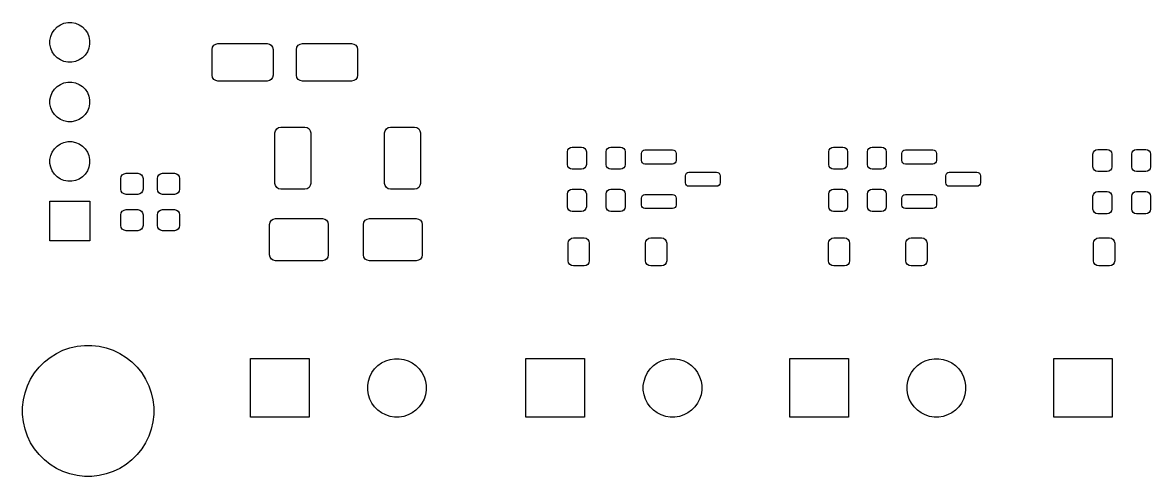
# Model space of a CAD drawing. Extents: x 110.5 to 208.1, y -115.3 to -60.
# Drawn here: x 110.54 to 158.62, y -115.28 to -95.91 of the extents above; entities that cross this region are included whole.
import ezdxf

# ---------------------------------------------------------------- set-up
doc = ezdxf.new("R2010")
doc.units = 0
doc.layers.add('BLACK', color=7, linetype='CONTINUOUS')

msp = doc.modelspace()

# ---------------------------------------------------------------- linework, layer by layer
at = {"layer": 'BLACK', "linetype": 'CONTINUOUS'}
for p, q in [((111.892941, -96.220766), (112.010766, -96.102941)), ((112.010766, -96.102941), (112.149313, -96.010367)), ((112.149313, -96.010367), (112.303258, -95.946601)), ((112.303258, -95.946601), (112.466685, -95.914093)), ((112.466685, -95.914093), (112.633315, -95.914093)), ((112.633315, -95.914093), (112.796742, -95.946601)), ((112.796742, -95.946601), (112.950687, -96.010367)), ((112.950687, -96.010367), (113.089234, -96.102941)), ((113.089234, -96.102941), (113.207059, -96.220766)), ((111.704093, -96.676685), (111.736601, -96.513258)), ((111.736601, -96.513258), (111.800367, -96.359313)), ((111.800367, -96.359313), (111.892941, -96.220766)), ((113.207059, -96.220766), (113.299633, -96.359313)), ((113.299633, -96.359313), (113.363399, -96.513258)), ((113.363399, -96.513258), (113.395907, -96.676685)), ((111.704093, -96.843315), (111.704093, -96.676685)), ((111.736601, -97.006742), (111.704093, -96.843315)), ((111.800367, -97.160687), (111.736601, -97.006742)), ((113.363399, -97.006742), (113.299633, -97.160687)), ((113.395907, -96.843315), (113.363399, -97.006742)), ((113.395907, -96.676685), (113.395907, -96.843315)), ((118.6168, -97.0622), (118.63583, -96.966529)), ((118.6168, -98.1622), (118.6168, -97.0622)), ((118.63583, -96.966529), (118.690023, -96.885423)), ((118.690023, -96.885423), (118.771129, -96.83123)), ((118.771129, -96.83123), (118.8668, -96.8122)), ((118.8668, -96.8122), (120.9668, -96.8122)), ((120.9668, -96.8122), (121.062471, -96.83123)), ((121.062471, -96.83123), (121.143577, -96.885423)), ((121.143577, -96.885423), (121.19777, -96.966529)), ((121.19777, -96.966529), (121.2168, -97.0622)), ((121.2168, -97.0622), (121.2168, -98.1622)), ((122.2168, -97.0622), (122.23583, -96.966529)), ((122.2168, -98.1622), (122.2168, -97.0622)), ((122.23583, -96.966529), (122.290023, -96.885423)), ((122.290023, -96.885423), (122.371129, -96.83123)), ((122.371129, -96.83123), (122.4668, -96.8122)), ((122.4668, -96.8122), (124.5668, -96.8122)), ((124.5668, -96.8122), (124.662471, -96.83123)), ((124.662471, -96.83123), (124.743577, -96.885423)), ((124.743577, -96.885423), (124.79777, -96.966529)), ((124.79777, -96.966529), (124.8168, -97.0622)), ((124.8168, -97.0622), (124.8168, -98.1622)), ((111.892941, -97.299234), (111.800367, -97.160687)), ((112.010766, -97.417059), (111.892941, -97.299234)), ((112.149313, -97.509633), (112.010766, -97.417059)), ((112.303258, -97.573399), (112.149313, -97.509633)), ((112.466685, -97.605907), (112.303258, -97.573399)), ((112.633315, -97.605907), (112.466685, -97.605907)), ((112.796742, -97.573399), (112.633315, -97.605907)), ((112.950687, -97.509633), (112.796742, -97.573399)), ((113.089234, -97.417059), (112.950687, -97.509633)), ((113.207059, -97.299234), (113.089234, -97.417059)), ((113.299633, -97.160687), (113.207059, -97.299234)), ((112.010766, -98.642941), (112.149313, -98.550367)), ((112.149313, -98.550367), (112.303258, -98.486601)), ((112.303258, -98.486601), (112.466685, -98.454093)), ((112.466685, -98.454093), (112.633315, -98.454093)), ((112.633315, -98.454093), (112.796742, -98.486601)), ((112.796742, -98.486601), (112.950687, -98.550367)), ((112.950687, -98.550367), (113.089234, -98.642941)), ((118.63583, -98.257871), (118.6168, -98.1622)), ((118.690023, -98.338977), (118.63583, -98.257871)), ((118.771129, -98.39317), (118.690023, -98.338977)), ((118.8668, -98.4122), (118.771129, -98.39317)), ((120.9668, -98.4122), (118.8668, -98.4122)), ((121.062471, -98.39317), (120.9668, -98.4122)), ((121.143577, -98.338977), (121.062471, -98.39317)), ((121.19777, -98.257871), (121.143577, -98.338977)), ((121.2168, -98.1622), (121.19777, -98.257871)), ((122.23583, -98.257871), (122.2168, -98.1622)), ((122.290023, -98.338977), (122.23583, -98.257871)), ((122.371129, -98.39317), (122.290023, -98.338977)), ((122.4668, -98.4122), (122.371129, -98.39317)), ((124.5668, -98.4122), (122.4668, -98.4122)), ((124.662471, -98.39317), (124.5668, -98.4122)), ((124.743577, -98.338977), (124.662471, -98.39317)), ((124.79777, -98.257871), (124.743577, -98.338977)), ((124.8168, -98.1622), (124.79777, -98.257871)), ((111.704093, -99.216685), (111.736601, -99.053258)), ((111.736601, -99.053258), (111.800367, -98.899313)), ((111.800367, -98.899313), (111.892941, -98.760766)), ((111.892941, -98.760766), (112.010766, -98.642941)), ((113.089234, -98.642941), (113.207059, -98.760766)), ((113.207059, -98.760766), (113.299633, -98.899313)), ((113.299633, -98.899313), (113.363399, -99.053258)), ((113.363399, -99.053258), (113.395907, -99.216685)), ((111.704093, -99.383315), (111.704093, -99.216685)), ((111.736601, -99.546742), (111.704093, -99.383315)), ((113.395907, -99.383315), (113.363399, -99.546742)), ((113.395907, -99.216685), (113.395907, -99.383315)), ((111.800367, -99.700687), (111.736601, -99.546742)), ((111.892941, -99.839234), (111.800367, -99.700687)), ((112.010766, -99.957059), (111.892941, -99.839234)), ((112.149313, -100.049633), (112.010766, -99.957059)), ((113.089234, -99.957059), (112.950687, -100.049633)), ((113.207059, -99.839234), (113.089234, -99.957059)), ((113.299633, -99.700687), (113.207059, -99.839234)), ((113.363399, -99.546742), (113.299633, -99.700687)), ((112.303258, -100.113399), (112.149313, -100.049633)), ((112.466685, -100.145907), (112.303258, -100.113399)), ((112.633315, -100.145907), (112.466685, -100.145907)), ((112.796742, -100.113399), (112.633315, -100.145907)), ((112.950687, -100.049633), (112.796742, -100.113399)), ((121.31903, -100.529329), (121.373223, -100.448223)), ((121.373223, -100.448223), (121.454329, -100.39403)), ((121.454329, -100.39403), (121.55, -100.375001)), ((121.55, -100.375001), (122.575001, -100.375)), ((122.575001, -100.375), (122.670671, -100.39403)), ((122.670671, -100.39403), (122.751777, -100.448223)), ((122.751777, -100.448223), (122.80597, -100.529329)), ((125.99403, -100.529329), (126.048223, -100.448223)), ((126.048223, -100.448223), (126.129329, -100.39403)), ((126.129329, -100.39403), (126.225, -100.375001)), ((126.225, -100.375001), (127.250001, -100.375)), ((127.250001, -100.375), (127.345671, -100.39403)), ((127.345671, -100.39403), (127.426777, -100.448223)), ((127.426777, -100.448223), (127.48097, -100.529329)), ((121.3, -100.624999), (121.31903, -100.529329)), ((121.300001, -102.775), (121.3, -100.624999)), ((122.80597, -100.529329), (122.824999, -100.625)), ((122.824999, -100.625), (122.825, -102.775001)), ((125.975, -100.624999), (125.99403, -100.529329)), ((125.975001, -102.775), (125.975, -100.624999)), ((127.48097, -100.529329), (127.499999, -100.625)), ((127.499999, -100.625), (127.5, -102.775001)), ((111.736601, -101.593258), (111.800367, -101.439313)), ((111.800367, -101.439313), (111.892941, -101.300766)), ((111.892941, -101.300766), (112.010766, -101.182941)), ((112.010766, -101.182941), (112.149313, -101.090367)), ((112.149313, -101.090367), (112.303258, -101.026601)), ((112.303258, -101.026601), (112.466685, -100.994093)), ((112.466685, -100.994093), (112.633315, -100.994093)), ((112.633315, -100.994093), (112.796742, -101.026601)), ((112.796742, -101.026601), (112.950687, -101.090367)), ((112.950687, -101.090367), (113.089234, -101.182941)), ((113.089234, -101.182941), (113.207059, -101.300766)), ((113.207059, -101.300766), (113.299633, -101.439313)), ((113.299633, -101.439313), (113.363399, -101.593258)), ((133.775, -101.425), (133.790224, -101.348463)), ((133.775, -101.975), (133.775, -101.425)), ((133.790224, -101.348463), (133.833579, -101.283579)), ((133.833579, -101.283579), (133.898463, -101.240224)), ((133.898463, -101.240224), (133.975, -101.225)), ((133.975, -101.225), (134.375, -101.225)), ((134.375, -101.225), (134.451537, -101.240224)), ((134.451537, -101.240224), (134.516421, -101.283579)), ((134.516421, -101.283579), (134.559776, -101.348463)), ((134.559776, -101.348463), (134.575, -101.425)), ((134.575, -101.425), (134.575, -101.975)), ((135.425, -101.425), (135.440224, -101.348463)), ((135.425, -101.975), (135.425, -101.425)), ((135.440224, -101.348463), (135.483579, -101.283579)), ((135.483579, -101.283579), (135.548463, -101.240224)), ((135.548463, -101.240224), (135.625, -101.225)), ((135.625, -101.225), (136.025, -101.225)), ((136.025, -101.225), (136.101537, -101.240224)), ((136.101537, -101.240224), (136.166421, -101.283579)), ((136.166421, -101.283579), (136.209776, -101.348463)), ((136.209776, -101.348463), (136.225, -101.425)), ((136.225, -101.425), (136.225, -101.975)), ((136.925, -101.5), (136.936418, -101.442597)), ((136.936418, -101.442597), (136.968934, -101.393934)), ((136.968934, -101.393934), (137.017597, -101.361418)), ((137.017597, -101.361418), (137.075, -101.35)), ((137.075, -101.35), (138.25, -101.35)), ((138.25, -101.35), (138.307403, -101.361418)), ((138.307403, -101.361418), (138.356066, -101.393934)), ((138.356066, -101.393934), (138.388582, -101.442597)), ((138.388582, -101.442597), (138.4, -101.5)), ((144.9125, -101.425), (144.927724, -101.348463)), ((144.9125, -101.975), (144.9125, -101.425)), ((144.927724, -101.348463), (144.971079, -101.283579)), ((144.971079, -101.283579), (145.035963, -101.240224)), ((145.035963, -101.240224), (145.1125, -101.225)), ((145.1125, -101.225), (145.5125, -101.225)), ((145.5125, -101.225), (145.589037, -101.240224)), ((145.589037, -101.240224), (145.653921, -101.283579)), ((145.653921, -101.283579), (145.697276, -101.348463)), ((145.697276, -101.348463), (145.7125, -101.425)), ((145.7125, -101.425), (145.7125, -101.975)), ((146.5625, -101.425), (146.577724, -101.348463)), ((146.5625, -101.975), (146.5625, -101.425)), ((146.577724, -101.348463), (146.621079, -101.283579)), ((146.621079, -101.283579), (146.685963, -101.240224)), ((146.685963, -101.240224), (146.7625, -101.225)), ((146.7625, -101.225), (147.1625, -101.225)), ((147.1625, -101.225), (147.239037, -101.240224)), ((147.239037, -101.240224), (147.303921, -101.283579)), ((147.303921, -101.283579), (147.347276, -101.348463)), ((147.347276, -101.348463), (147.3625, -101.425)), ((147.3625, -101.425), (147.3625, -101.975)), ((148.025, -101.5), (148.036418, -101.442597)), ((148.036418, -101.442597), (148.068934, -101.393934)), ((148.068934, -101.393934), (148.117597, -101.361418)), ((148.117597, -101.361418), (148.175, -101.35)), ((148.175, -101.35), (149.35, -101.35)), ((149.35, -101.35), (149.407403, -101.361418)), ((149.407403, -101.361418), (149.456066, -101.393934)), ((149.456066, -101.393934), (149.488582, -101.442597)), ((149.488582, -101.442597), (149.5, -101.5)), ((156.175, -101.525), (156.190224, -101.448463)), ((156.190224, -101.448463), (156.233579, -101.383579)), ((156.233579, -101.383579), (156.298463, -101.340224)), ((156.298463, -101.340224), (156.375, -101.325)), ((156.375, -101.325), (156.775, -101.325)), ((156.775, -101.325), (156.851537, -101.340224)), ((156.851537, -101.340224), (156.916421, -101.383579)), ((156.916421, -101.383579), (156.959776, -101.448463)), ((156.959776, -101.448463), (156.975, -101.525)), ((157.825, -101.525), (157.840224, -101.448463)), ((157.840224, -101.448463), (157.883579, -101.383579)), ((157.883579, -101.383579), (157.948463, -101.340224)), ((157.948463, -101.340224), (158.025, -101.325)), ((158.025, -101.325), (158.425, -101.325)), ((158.425, -101.325), (158.501537, -101.340224)), ((158.501537, -101.340224), (158.566421, -101.383579)), ((158.566421, -101.383579), (158.609776, -101.448463)), ((158.609776, -101.448463), (158.625, -101.525)), ((111.704093, -101.756685), (111.736601, -101.593258)), ((111.704093, -101.923315), (111.704093, -101.756685)), ((111.736601, -102.086742), (111.704093, -101.923315)), ((113.363399, -101.593258), (113.395907, -101.756685)), ((113.395907, -101.923315), (113.363399, -102.086742)), ((113.395907, -101.756685), (113.395907, -101.923315)), ((136.925, -101.8), (136.925, -101.5)), ((136.936418, -101.857403), (136.925, -101.8)), ((136.968934, -101.906066), (136.936418, -101.857403)), ((137.017597, -101.938582), (136.968934, -101.906066)), ((137.075, -101.95), (137.017597, -101.938582)), ((138.307403, -101.938582), (138.25, -101.95)), ((138.356066, -101.906066), (138.307403, -101.938582)), ((138.388582, -101.857403), (138.356066, -101.906066)), ((138.4, -101.8), (138.388582, -101.857403)), ((138.4, -101.5), (138.4, -101.8)), ((148.025, -101.8), (148.025, -101.5)), ((148.036418, -101.857403), (148.025, -101.8)), ((148.068934, -101.906066), (148.036418, -101.857403)), ((148.117597, -101.938582), (148.068934, -101.906066)), ((148.175, -101.95), (148.117597, -101.938582)), ((149.407403, -101.938582), (149.35, -101.95)), ((149.456066, -101.906066), (149.407403, -101.938582)), ((149.488582, -101.857403), (149.456066, -101.906066)), ((149.5, -101.8), (149.488582, -101.857403)), ((149.5, -101.5), (149.5, -101.8)), ((156.175, -102.075), (156.175, -101.525)), ((156.975, -101.525), (156.975, -102.075)), ((157.825, -102.075), (157.825, -101.525)), ((158.625, -101.525), (158.625, -102.075)), ((111.800367, -102.240687), (111.736601, -102.086742)), ((111.892941, -102.379234), (111.800367, -102.240687)), ((112.010766, -102.497059), (111.892941, -102.379234)), ((113.207059, -102.379234), (113.089234, -102.497059)), ((113.299633, -102.240687), (113.207059, -102.379234)), ((113.363399, -102.086742), (113.299633, -102.240687)), ((114.742127, -102.483896), (114.790901, -102.410901)), ((114.790901, -102.410901), (114.863896, -102.362127)), ((114.863896, -102.362127), (114.95, -102.345)), ((114.95, -102.345), (115.45, -102.345)), ((115.45, -102.345), (115.536104, -102.362127)), ((115.536104, -102.362127), (115.609099, -102.410901)), ((115.609099, -102.410901), (115.657873, -102.483896)), ((116.302127, -102.483896), (116.350901, -102.410901)), ((116.350901, -102.410901), (116.423896, -102.362127)), ((116.423896, -102.362127), (116.51, -102.345)), ((116.51, -102.345), (117.01, -102.345)), ((117.01, -102.345), (117.096104, -102.362127)), ((117.096104, -102.362127), (117.169099, -102.410901)), ((117.169099, -102.410901), (117.217873, -102.483896)), ((133.790224, -102.051537), (133.775, -101.975)), ((133.833579, -102.116421), (133.790224, -102.051537)), ((133.898463, -102.159776), (133.833579, -102.116421)), ((133.975, -102.175), (133.898463, -102.159776)), ((134.375, -102.175), (133.975, -102.175)), ((134.451537, -102.159776), (134.375, -102.175)), ((134.516421, -102.116421), (134.451537, -102.159776)), ((134.559776, -102.051537), (134.516421, -102.116421)), ((134.575, -101.975), (134.559776, -102.051537)), ((135.440224, -102.051537), (135.425, -101.975)), ((135.483579, -102.116421), (135.440224, -102.051537)), ((135.548463, -102.159776), (135.483579, -102.116421)), ((135.625, -102.175), (135.548463, -102.159776)), ((136.025, -102.175), (135.625, -102.175)), ((136.101537, -102.159776), (136.025, -102.175)), ((136.166421, -102.116421), (136.101537, -102.159776)), ((136.209776, -102.051537), (136.166421, -102.116421)), ((136.225, -101.975), (136.209776, -102.051537)), ((138.25, -101.95), (137.075, -101.95)), ((138.8, -102.45), (138.811418, -102.392597)), ((138.811418, -102.392597), (138.843934, -102.343934)), ((138.843934, -102.343934), (138.892597, -102.311418)), ((138.892597, -102.311418), (138.95, -102.3)), ((138.95, -102.3), (140.125, -102.3)), ((140.125, -102.3), (140.182403, -102.311418)), ((140.182403, -102.311418), (140.231066, -102.343934)), ((140.231066, -102.343934), (140.263582, -102.392597)), ((140.263582, -102.392597), (140.275, -102.45)), ((144.927724, -102.051537), (144.9125, -101.975)), ((144.971079, -102.116421), (144.927724, -102.051537)), ((145.035963, -102.159776), (144.971079, -102.116421)), ((145.1125, -102.175), (145.035963, -102.159776)), ((145.5125, -102.175), (145.1125, -102.175)), ((145.589037, -102.159776), (145.5125, -102.175)), ((145.653921, -102.116421), (145.589037, -102.159776)), ((145.697276, -102.051537), (145.653921, -102.116421)), ((145.7125, -101.975), (145.697276, -102.051537)), ((146.577724, -102.051537), (146.5625, -101.975)), ((146.621079, -102.116421), (146.577724, -102.051537)), ((146.685963, -102.159776), (146.621079, -102.116421)), ((146.7625, -102.175), (146.685963, -102.159776)), ((147.1625, -102.175), (146.7625, -102.175)), ((147.239037, -102.159776), (147.1625, -102.175)), ((147.303921, -102.116421), (147.239037, -102.159776)), ((147.347276, -102.051537), (147.303921, -102.116421)), ((147.3625, -101.975), (147.347276, -102.051537)), ((149.35, -101.95), (148.175, -101.95)), ((149.9, -102.45), (149.911418, -102.392597)), ((149.911418, -102.392597), (149.943934, -102.343934)), ((149.943934, -102.343934), (149.992597, -102.311418)), ((149.992597, -102.311418), (150.05, -102.3)), ((150.05, -102.3), (151.225, -102.3)), ((151.225, -102.3), (151.282403, -102.311418)), ((151.282403, -102.311418), (151.331066, -102.343934)), ((151.331066, -102.343934), (151.363582, -102.392597)), ((151.363582, -102.392597), (151.375, -102.45)), ((156.190224, -102.151537), (156.175, -102.075)), ((156.233579, -102.216421), (156.190224, -102.151537)), ((156.298463, -102.259776), (156.233579, -102.216421)), ((156.375, -102.275), (156.298463, -102.259776)), ((156.775, -102.275), (156.375, -102.275)), ((156.851537, -102.259776), (156.775, -102.275)), ((156.916421, -102.216421), (156.851537, -102.259776)), ((156.959776, -102.151537), (156.916421, -102.216421)), ((156.975, -102.075), (156.959776, -102.151537)), ((157.840224, -102.151537), (157.825, -102.075)), ((157.883579, -102.216421), (157.840224, -102.151537)), ((157.948463, -102.259776), (157.883579, -102.216421)), ((158.025, -102.275), (157.948463, -102.259776)), ((158.425, -102.275), (158.025, -102.275)), ((158.501537, -102.259776), (158.425, -102.275)), ((158.566421, -102.216421), (158.501537, -102.259776)), ((158.609776, -102.151537), (158.566421, -102.216421)), ((158.625, -102.075), (158.609776, -102.151537)), ((112.149313, -102.589633), (112.010766, -102.497059)), ((112.303258, -102.653399), (112.149313, -102.589633)), ((112.466685, -102.685907), (112.303258, -102.653399)), ((112.633315, -102.685907), (112.466685, -102.685907)), ((112.796742, -102.653399), (112.633315, -102.685907)), ((112.950687, -102.589633), (112.796742, -102.653399)), ((113.089234, -102.497059), (112.950687, -102.589633)), ((114.725, -102.57), (114.742127, -102.483896)), ((114.725, -103.02), (114.725, -102.57)), ((115.657873, -102.483896), (115.675, -102.57)), ((115.675, -102.57), (115.675, -103.02)), ((116.285, -102.57), (116.302127, -102.483896)), ((116.285, -103.02), (116.285, -102.57)), ((117.217873, -102.483896), (117.235, -102.57)), ((117.235, -102.57), (117.235, -103.02)), ((121.31903, -102.870671), (121.300001, -102.775)), ((121.373223, -102.951777), (121.31903, -102.870671)), ((122.80597, -102.870671), (122.751777, -102.951777)), ((122.825, -102.775001), (122.80597, -102.870671)), ((125.99403, -102.870671), (125.975001, -102.775)), ((126.048223, -102.951777), (125.99403, -102.870671)), ((127.48097, -102.870671), (127.426777, -102.951777)), ((127.5, -102.775001), (127.48097, -102.870671)), ((138.8, -102.75), (138.8, -102.45)), ((138.811418, -102.807403), (138.8, -102.75)), ((138.843934, -102.856066), (138.811418, -102.807403)), ((138.892597, -102.888582), (138.843934, -102.856066)), ((138.95, -102.9), (138.892597, -102.888582)), ((140.125, -102.9), (138.95, -102.9)), ((140.182403, -102.888582), (140.125, -102.9)), ((140.231066, -102.856066), (140.182403, -102.888582)), ((140.263582, -102.807403), (140.231066, -102.856066)), ((140.275, -102.75), (140.263582, -102.807403)), ((140.275, -102.45), (140.275, -102.75)), ((149.9, -102.75), (149.9, -102.45)), ((149.911418, -102.807403), (149.9, -102.75)), ((149.943934, -102.856066), (149.911418, -102.807403)), ((149.992597, -102.888582), (149.943934, -102.856066)), ((150.05, -102.9), (149.992597, -102.888582)), ((151.225, -102.9), (150.05, -102.9)), ((151.282403, -102.888582), (151.225, -102.9)), ((151.331066, -102.856066), (151.282403, -102.888582)), ((151.363582, -102.807403), (151.331066, -102.856066)), ((151.375, -102.75), (151.363582, -102.807403)), ((151.375, -102.45), (151.375, -102.75)), ((114.742127, -103.106104), (114.725, -103.02)), ((114.790901, -103.179099), (114.742127, -103.106104)), ((114.863896, -103.227873), (114.790901, -103.179099)), ((114.95, -103.245), (114.863896, -103.227873)), ((115.45, -103.245), (114.95, -103.245)), ((115.536104, -103.227873), (115.45, -103.245)), ((115.609099, -103.179099), (115.536104, -103.227873)), ((115.657873, -103.106104), (115.609099, -103.179099)), ((115.675, -103.02), (115.657873, -103.106104)), ((116.302127, -103.106104), (116.285, -103.02)), ((116.350901, -103.179099), (116.302127, -103.106104)), ((116.423896, -103.227873), (116.350901, -103.179099)), ((116.51, -103.245), (116.423896, -103.227873)), ((117.01, -103.245), (116.51, -103.245)), ((117.096104, -103.227873), (117.01, -103.245)), ((117.169099, -103.179099), (117.096104, -103.227873)), ((117.217873, -103.106104), (117.169099, -103.179099)), ((117.235, -103.02), (117.217873, -103.106104)), ((121.454329, -103.00597), (121.373223, -102.951777)), ((121.549999, -103.025), (121.454329, -103.00597)), ((122.575, -103.024999), (121.549999, -103.025)), ((122.670671, -103.00597), (122.575, -103.024999)), ((122.751777, -102.951777), (122.670671, -103.00597)), ((126.129329, -103.00597), (126.048223, -102.951777)), ((126.224999, -103.025), (126.129329, -103.00597)), ((127.25, -103.024999), (126.224999, -103.025)), ((127.345671, -103.00597), (127.25, -103.024999)), ((127.426777, -102.951777), (127.345671, -103.00597)), ((133.775, -103.225), (133.790224, -103.148463)), ((133.775, -103.775), (133.775, -103.225)), ((133.790224, -103.148463), (133.833579, -103.083579)), ((133.833579, -103.083579), (133.898463, -103.040224)), ((133.898463, -103.040224), (133.975, -103.025)), ((133.975, -103.025), (134.375, -103.025)), ((134.375, -103.025), (134.451537, -103.040224)), ((134.451537, -103.040224), (134.516421, -103.083579)), ((134.516421, -103.083579), (134.559776, -103.148463)), ((134.559776, -103.148463), (134.575, -103.225)), ((134.575, -103.225), (134.575, -103.775)), ((135.425, -103.225), (135.440224, -103.148463)), ((135.425, -103.775), (135.425, -103.225)), ((135.440224, -103.148463), (135.483579, -103.083579)), ((135.483579, -103.083579), (135.548463, -103.040224)), ((135.548463, -103.040224), (135.625, -103.025)), ((135.625, -103.025), (136.025, -103.025)), ((136.025, -103.025), (136.101537, -103.040224)), ((136.101537, -103.040224), (136.166421, -103.083579)), ((136.166421, -103.083579), (136.209776, -103.148463)), ((136.209776, -103.148463), (136.225, -103.225)), ((136.225, -103.225), (136.225, -103.775)), ((136.925, -103.4), (136.936418, -103.342597)), ((136.936418, -103.342597), (136.968934, -103.293934)), ((136.968934, -103.293934), (137.017597, -103.261418)), ((137.017597, -103.261418), (137.075, -103.25)), ((137.075, -103.25), (138.25, -103.25)), ((138.25, -103.25), (138.307403, -103.261418)), ((138.307403, -103.261418), (138.356066, -103.293934)), ((138.356066, -103.293934), (138.388582, -103.342597)), ((138.388582, -103.342597), (138.4, -103.4)), ((144.9125, -103.225), (144.927724, -103.148463)), ((144.9125, -103.775), (144.9125, -103.225)), ((144.927724, -103.148463), (144.971079, -103.083579)), ((144.971079, -103.083579), (145.035963, -103.040224)), ((145.035963, -103.040224), (145.1125, -103.025)), ((145.1125, -103.025), (145.5125, -103.025)), ((145.5125, -103.025), (145.589037, -103.040224)), ((145.589037, -103.040224), (145.653921, -103.083579)), ((145.653921, -103.083579), (145.697276, -103.148463)), ((145.697276, -103.148463), (145.7125, -103.225)), ((145.7125, -103.225), (145.7125, -103.775)), ((146.5625, -103.225), (146.577724, -103.148463)), ((146.5625, -103.775), (146.5625, -103.225)), ((146.577724, -103.148463), (146.621079, -103.083579)), ((146.621079, -103.083579), (146.685963, -103.040224)), ((146.685963, -103.040224), (146.7625, -103.025)), ((146.7625, -103.025), (147.1625, -103.025)), ((147.1625, -103.025), (147.239037, -103.040224)), ((147.239037, -103.040224), (147.303921, -103.083579)), ((147.303921, -103.083579), (147.347276, -103.148463)), ((147.347276, -103.148463), (147.3625, -103.225)), ((147.3625, -103.225), (147.3625, -103.775)), ((148.025, -103.4), (148.036418, -103.342597)), ((148.036418, -103.342597), (148.068934, -103.293934)), ((148.068934, -103.293934), (148.117597, -103.261418)), ((148.117597, -103.261418), (148.175, -103.25)), ((148.175, -103.25), (149.35, -103.25)), ((149.35, -103.25), (149.407403, -103.261418)), ((149.407403, -103.261418), (149.456066, -103.293934)), ((149.456066, -103.293934), (149.488582, -103.342597)), ((149.488582, -103.342597), (149.5, -103.4)), ((156.175, -103.325), (156.190224, -103.248463)), ((156.175, -103.875), (156.175, -103.325)), ((156.190224, -103.248463), (156.233579, -103.183579)), ((156.233579, -103.183579), (156.298463, -103.140224)), ((156.298463, -103.140224), (156.375, -103.125)), ((156.375, -103.125), (156.775, -103.125)), ((156.775, -103.125), (156.851537, -103.140224)), ((156.851537, -103.140224), (156.916421, -103.183579)), ((156.916421, -103.183579), (156.959776, -103.248463)), ((156.959776, -103.248463), (156.975, -103.325)), ((156.975, -103.325), (156.975, -103.875)), ((157.825, -103.325), (157.840224, -103.248463)), ((157.825, -103.875), (157.825, -103.325)), ((157.840224, -103.248463), (157.883579, -103.183579)), ((157.883579, -103.183579), (157.948463, -103.140224)), ((157.948463, -103.140224), (158.025, -103.125)), ((158.025, -103.125), (158.425, -103.125)), ((158.425, -103.125), (158.501537, -103.140224)), ((158.501537, -103.140224), (158.566421, -103.183579)), ((158.566421, -103.183579), (158.609776, -103.248463)), ((158.609776, -103.248463), (158.625, -103.325)), ((158.625, -103.325), (158.625, -103.875)), ((111.7, -105.23), (111.7, -103.53)), ((111.7, -103.53), (113.4, -103.53)), ((113.4, -103.53), (113.4, -105.23)), ((133.790224, -103.851537), (133.775, -103.775)), ((133.833579, -103.916421), (133.790224, -103.851537)), ((134.559776, -103.851537), (134.516421, -103.916421)), ((134.575, -103.775), (134.559776, -103.851537)), ((135.440224, -103.851537), (135.425, -103.775)), ((135.483579, -103.916421), (135.440224, -103.851537)), ((136.209776, -103.851537), (136.166421, -103.916421)), ((136.225, -103.775), (136.209776, -103.851537)), ((136.925, -103.7), (136.925, -103.4)), ((136.936418, -103.757403), (136.925, -103.7)), ((136.968934, -103.806066), (136.936418, -103.757403)), ((137.017597, -103.838582), (136.968934, -103.806066)), ((137.075, -103.85), (137.017597, -103.838582)), ((138.25, -103.85), (137.075, -103.85)), ((138.307403, -103.838582), (138.25, -103.85)), ((138.356066, -103.806066), (138.307403, -103.838582)), ((138.388582, -103.757403), (138.356066, -103.806066)), ((138.4, -103.7), (138.388582, -103.757403)), ((138.4, -103.4), (138.4, -103.7)), ((144.927724, -103.851537), (144.9125, -103.775)), ((144.971079, -103.916421), (144.927724, -103.851537)), ((145.697276, -103.851537), (145.653921, -103.916421)), ((145.7125, -103.775), (145.697276, -103.851537)), ((146.577724, -103.851537), (146.5625, -103.775)), ((146.621079, -103.916421), (146.577724, -103.851537)), ((147.347276, -103.851537), (147.303921, -103.916421)), ((147.3625, -103.775), (147.347276, -103.851537)), ((148.025, -103.7), (148.025, -103.4)), ((148.036418, -103.757403), (148.025, -103.7)), ((148.068934, -103.806066), (148.036418, -103.757403)), ((148.117597, -103.838582), (148.068934, -103.806066)), ((148.175, -103.85), (148.117597, -103.838582)), ((149.35, -103.85), (148.175, -103.85)), ((149.407403, -103.838582), (149.35, -103.85)), ((149.456066, -103.806066), (149.407403, -103.838582)), ((149.488582, -103.757403), (149.456066, -103.806066)), ((149.5, -103.7), (149.488582, -103.757403)), ((149.5, -103.4), (149.5, -103.7)), ((114.725, -104.12), (114.742127, -104.033896)), ((114.725, -104.57), (114.725, -104.12)), ((114.742127, -104.033896), (114.790901, -103.960901)), ((114.790901, -103.960901), (114.863896, -103.912127)), ((114.863896, -103.912127), (114.95, -103.895)), ((114.95, -103.895), (115.45, -103.895)), ((115.45, -103.895), (115.536104, -103.912127)), ((115.536104, -103.912127), (115.609099, -103.960901)), ((115.609099, -103.960901), (115.657873, -104.033896)), ((115.657873, -104.033896), (115.675, -104.12)), ((115.675, -104.12), (115.675, -104.57)), ((116.285, -104.12), (116.302127, -104.033896)), ((116.285, -104.57), (116.285, -104.12)), ((116.302127, -104.033896), (116.350901, -103.960901)), ((116.350901, -103.960901), (116.423896, -103.912127)), ((116.423896, -103.912127), (116.51, -103.895)), ((116.51, -103.895), (117.01, -103.895)), ((117.01, -103.895), (117.096104, -103.912127)), ((117.096104, -103.912127), (117.169099, -103.960901)), ((117.169099, -103.960901), (117.217873, -104.033896)), ((117.217873, -104.033896), (117.235, -104.12)), ((117.235, -104.12), (117.235, -104.57)), ((121.145723, -104.350723), (121.226829, -104.29653)), ((121.226829, -104.29653), (121.3225, -104.2775)), ((121.3225, -104.2775), (123.3225, -104.2775)), ((123.3225, -104.2775), (123.418171, -104.29653)), ((123.418171, -104.29653), (123.499277, -104.350723)), ((125.145723, -104.350723), (125.226829, -104.29653)), ((125.226829, -104.29653), (125.3225, -104.2775)), ((125.3225, -104.2775), (127.3225, -104.2775)), ((127.3225, -104.2775), (127.418171, -104.29653)), ((127.418171, -104.29653), (127.499277, -104.350723)), ((133.898463, -103.959776), (133.833579, -103.916421)), ((133.975, -103.975), (133.898463, -103.959776)), ((134.375, -103.975), (133.975, -103.975)), ((134.451537, -103.959776), (134.375, -103.975)), ((134.516421, -103.916421), (134.451537, -103.959776)), ((135.548463, -103.959776), (135.483579, -103.916421)), ((135.625, -103.975), (135.548463, -103.959776)), ((136.025, -103.975), (135.625, -103.975)), ((136.101537, -103.959776), (136.025, -103.975)), ((136.166421, -103.916421), (136.101537, -103.959776)), ((145.035963, -103.959776), (144.971079, -103.916421)), ((145.1125, -103.975), (145.035963, -103.959776)), ((145.5125, -103.975), (145.1125, -103.975)), ((145.589037, -103.959776), (145.5125, -103.975)), ((145.653921, -103.916421), (145.589037, -103.959776)), ((146.685963, -103.959776), (146.621079, -103.916421)), ((146.7625, -103.975), (146.685963, -103.959776)), ((147.1625, -103.975), (146.7625, -103.975)), ((147.239037, -103.959776), (147.1625, -103.975)), ((147.303921, -103.916421), (147.239037, -103.959776)), ((156.190224, -103.951537), (156.175, -103.875)), ((156.233579, -104.016421), (156.190224, -103.951537)), ((156.298463, -104.059776), (156.233579, -104.016421)), ((156.375, -104.075), (156.298463, -104.059776)), ((156.775, -104.075), (156.375, -104.075)), ((156.851537, -104.059776), (156.775, -104.075)), ((156.916421, -104.016421), (156.851537, -104.059776)), ((156.959776, -103.951537), (156.916421, -104.016421)), ((156.975, -103.875), (156.959776, -103.951537)), ((157.840224, -103.951537), (157.825, -103.875)), ((157.883579, -104.016421), (157.840224, -103.951537)), ((157.948463, -104.059776), (157.883579, -104.016421)), ((158.025, -104.075), (157.948463, -104.059776)), ((158.425, -104.075), (158.025, -104.075)), ((158.501537, -104.059776), (158.425, -104.075)), ((158.566421, -104.016421), (158.501537, -104.059776)), ((158.609776, -103.951537), (158.566421, -104.016421)), ((158.625, -103.875), (158.609776, -103.951537)), ((114.742127, -104.656104), (114.725, -104.57)), ((114.790901, -104.729099), (114.742127, -104.656104)), ((114.863896, -104.777873), (114.790901, -104.729099)), ((114.95, -104.795), (114.863896, -104.777873)), ((115.45, -104.795), (114.95, -104.795)), ((115.536104, -104.777873), (115.45, -104.795)), ((115.609099, -104.729099), (115.536104, -104.777873)), ((115.657873, -104.656104), (115.609099, -104.729099)), ((115.675, -104.57), (115.657873, -104.656104)), ((116.302127, -104.656104), (116.285, -104.57)), ((116.350901, -104.729099), (116.302127, -104.656104)), ((116.423896, -104.777873), (116.350901, -104.729099)), ((116.51, -104.795), (116.423896, -104.777873)), ((117.01, -104.795), (116.51, -104.795)), ((117.096104, -104.777873), (117.01, -104.795)), ((117.169099, -104.729099), (117.096104, -104.777873)), ((117.217873, -104.656104), (117.169099, -104.729099)), ((117.235, -104.57), (117.217873, -104.656104)), ((121.0725, -104.5275), (121.09153, -104.431829)), ((121.0725, -105.8275), (121.0725, -104.5275)), ((121.09153, -104.431829), (121.145723, -104.350723)), ((123.499277, -104.350723), (123.55347, -104.431829)), ((123.55347, -104.431829), (123.5725, -104.5275)), ((123.5725, -104.5275), (123.5725, -105.8275)), ((125.0725, -104.5275), (125.09153, -104.431829)), ((125.0725, -105.8275), (125.0725, -104.5275)), ((125.09153, -104.431829), (125.145723, -104.350723)), ((127.499277, -104.350723), (127.55347, -104.431829)), ((127.55347, -104.431829), (127.5725, -104.5275)), ((127.5725, -104.5275), (127.5725, -105.8275)), ((113.4, -105.23), (111.7, -105.23)), ((133.8, -105.325), (133.817127, -105.238896)), ((133.817127, -105.238896), (133.865901, -105.165901)), ((133.865901, -105.165901), (133.938896, -105.117127)), ((133.938896, -105.117127), (134.025, -105.1)), ((134.025, -105.1), (134.475, -105.1)), ((134.475, -105.1), (134.561104, -105.117127)), ((134.561104, -105.117127), (134.634099, -105.165901)), ((134.634099, -105.165901), (134.682873, -105.238896)), ((134.682873, -105.238896), (134.7, -105.325)), ((137.1, -105.325), (137.117127, -105.238896)), ((137.117127, -105.238896), (137.165901, -105.165901)), ((137.165901, -105.165901), (137.238896, -105.117127)), ((137.238896, -105.117127), (137.325, -105.1)), ((137.325, -105.1), (137.775, -105.1)), ((137.775, -105.1), (137.861104, -105.117127)), ((137.861104, -105.117127), (137.934099, -105.165901)), ((137.934099, -105.165901), (137.982873, -105.238896)), ((137.982873, -105.238896), (138, -105.325)), ((144.9, -105.325), (144.917127, -105.238896)), ((144.917127, -105.238896), (144.965901, -105.165901)), ((144.965901, -105.165901), (145.038896, -105.117127)), ((145.038896, -105.117127), (145.125, -105.1)), ((145.125, -105.1), (145.575, -105.1)), ((145.575, -105.1), (145.661104, -105.117127)), ((145.661104, -105.117127), (145.734099, -105.165901)), ((145.734099, -105.165901), (145.782873, -105.238896)), ((145.782873, -105.238896), (145.8, -105.325)), ((148.2, -105.325), (148.217127, -105.238896)), ((148.217127, -105.238896), (148.265901, -105.165901)), ((148.265901, -105.165901), (148.338896, -105.117127)), ((148.338896, -105.117127), (148.425, -105.1)), ((148.425, -105.1), (148.875, -105.1)), ((148.875, -105.1), (148.961104, -105.117127)), ((148.961104, -105.117127), (149.034099, -105.165901)), ((149.034099, -105.165901), (149.082873, -105.238896)), ((149.082873, -105.238896), (149.1, -105.325)), ((156.2, -105.325), (156.217127, -105.238896)), ((156.217127, -105.238896), (156.265901, -105.165901)), ((156.265901, -105.165901), (156.338896, -105.117127)), ((156.338896, -105.117127), (156.425, -105.1)), ((156.425, -105.1), (156.875, -105.1)), ((156.875, -105.1), (156.961104, -105.117127)), ((156.961104, -105.117127), (157.034099, -105.165901)), ((157.034099, -105.165901), (157.082873, -105.238896)), ((157.082873, -105.238896), (157.1, -105.325)), ((133.8, -106.075), (133.8, -105.325)), ((134.7, -105.325), (134.7, -106.075)), ((137.1, -106.075), (137.1, -105.325)), ((138, -105.325), (138, -106.075)), ((144.9, -106.075), (144.9, -105.325)), ((145.8, -105.325), (145.8, -106.075)), ((148.2, -106.075), (148.2, -105.325)), ((149.1, -105.325), (149.1, -106.075)), ((156.2, -106.075), (156.2, -105.325)), ((157.1, -105.325), (157.1, -106.075)), ((121.09153, -105.923171), (121.0725, -105.8275)), ((121.145723, -106.004277), (121.09153, -105.923171)), ((121.226829, -106.05847), (121.145723, -106.004277)), ((121.3225, -106.0775), (121.226829, -106.05847)), ((123.3225, -106.0775), (121.3225, -106.0775)), ((123.418171, -106.05847), (123.3225, -106.0775)), ((123.499277, -106.004277), (123.418171, -106.05847)), ((123.55347, -105.923171), (123.499277, -106.004277)), ((123.5725, -105.8275), (123.55347, -105.923171)), ((125.09153, -105.923171), (125.0725, -105.8275)), ((125.145723, -106.004277), (125.09153, -105.923171)), ((125.226829, -106.05847), (125.145723, -106.004277)), ((125.3225, -106.0775), (125.226829, -106.05847)), ((127.3225, -106.0775), (125.3225, -106.0775)), ((127.418171, -106.05847), (127.3225, -106.0775)), ((127.499277, -106.004277), (127.418171, -106.05847)), ((127.55347, -105.923171), (127.499277, -106.004277)), ((127.5725, -105.8275), (127.55347, -105.923171)), ((133.817127, -106.161104), (133.8, -106.075)), ((133.865901, -106.234099), (133.817127, -106.161104)), ((133.938896, -106.282873), (133.865901, -106.234099)), ((134.634099, -106.234099), (134.561104, -106.282873)), ((134.682873, -106.161104), (134.634099, -106.234099)), ((134.7, -106.075), (134.682873, -106.161104)), ((137.117127, -106.161104), (137.1, -106.075)), ((137.165901, -106.234099), (137.117127, -106.161104)), ((137.238896, -106.282873), (137.165901, -106.234099)), ((137.934099, -106.234099), (137.861104, -106.282873)), ((137.982873, -106.161104), (137.934099, -106.234099)), ((138, -106.075), (137.982873, -106.161104)), ((144.917127, -106.161104), (144.9, -106.075)), ((144.965901, -106.234099), (144.917127, -106.161104)), ((145.038896, -106.282873), (144.965901, -106.234099)), ((145.734099, -106.234099), (145.661104, -106.282873)), ((145.782873, -106.161104), (145.734099, -106.234099)), ((145.8, -106.075), (145.782873, -106.161104)), ((148.217127, -106.161104), (148.2, -106.075)), ((148.265901, -106.234099), (148.217127, -106.161104)), ((148.338896, -106.282873), (148.265901, -106.234099)), ((149.034099, -106.234099), (148.961104, -106.282873)), ((149.082873, -106.161104), (149.034099, -106.234099)), ((149.1, -106.075), (149.082873, -106.161104)), ((156.217127, -106.161104), (156.2, -106.075)), ((156.265901, -106.234099), (156.217127, -106.161104)), ((156.338896, -106.282873), (156.265901, -106.234099)), ((157.034099, -106.234099), (156.961104, -106.282873)), ((157.082873, -106.161104), (157.034099, -106.234099)), ((157.1, -106.075), (157.082873, -106.161104)), ((134.025, -106.3), (133.938896, -106.282873)), ((134.475, -106.3), (134.025, -106.3)), ((134.561104, -106.282873), (134.475, -106.3)), ((137.325, -106.3), (137.238896, -106.282873)), ((137.775, -106.3), (137.325, -106.3)), ((137.861104, -106.282873), (137.775, -106.3)), ((145.125, -106.3), (145.038896, -106.282873)), ((145.575, -106.3), (145.125, -106.3)), ((145.661104, -106.282873), (145.575, -106.3)), ((148.425, -106.3), (148.338896, -106.282873)), ((148.875, -106.3), (148.425, -106.3)), ((148.961104, -106.282873), (148.875, -106.3)), ((156.425, -106.3), (156.338896, -106.282873)), ((156.875, -106.3), (156.425, -106.3)), ((156.961104, -106.282873), (156.875, -106.3)), ((111.712664, -110.199374), (111.978531, -110.032318)), ((111.978531, -110.032318), (112.26143, -109.896081)), ((112.26143, -109.896081), (112.557805, -109.792375)), ((112.557805, -109.792375), (112.863927, -109.722505)), ((112.863927, -109.722505), (113.175947, -109.687349)), ((113.175947, -109.687349), (113.489941, -109.687349)), ((113.489941, -109.687349), (113.801961, -109.722505)), ((113.801961, -109.722505), (114.108083, -109.792375)), ((114.108083, -109.792375), (114.404458, -109.896081)), ((114.404458, -109.896081), (114.687357, -110.032318)), ((114.687357, -110.032318), (114.953224, -110.199374)), ((111.245146, -110.617174), (111.467174, -110.395146)), ((111.467174, -110.395146), (111.712664, -110.199374)), ((114.953224, -110.199374), (115.198714, -110.395146)), ((115.198714, -110.395146), (115.420742, -110.617174)), ((120.25, -112.75), (120.25, -110.25)), ((120.25, -110.25), (122.75, -110.25)), ((122.75, -110.25), (122.75, -112.75)), ((125.549493, -110.68819), (125.68819, -110.549493)), ((125.68819, -110.549493), (125.846877, -110.4342)), ((125.846877, -110.4342), (126.021646, -110.345151)), ((126.021646, -110.345151), (126.208193, -110.284538)), ((126.208193, -110.284538), (126.401926, -110.253853)), ((126.401926, -110.253853), (126.598074, -110.253853)), ((126.598074, -110.253853), (126.791807, -110.284538)), ((126.791807, -110.284538), (126.978354, -110.345151)), ((126.978354, -110.345151), (127.153123, -110.4342)), ((127.153123, -110.4342), (127.31181, -110.549493)), ((127.31181, -110.549493), (127.450507, -110.68819)), ((132, -112.75), (132, -110.25)), ((132, -110.25), (134.5, -110.25)), ((134.5, -110.25), (134.5, -112.75)), ((137.299493, -110.68819), (137.43819, -110.549493)), ((137.43819, -110.549493), (137.596877, -110.4342)), ((137.596877, -110.4342), (137.771646, -110.345151)), ((137.771646, -110.345151), (137.958193, -110.284538)), ((137.958193, -110.284538), (138.151926, -110.253853)), ((138.151926, -110.253853), (138.348074, -110.253853)), ((138.348074, -110.253853), (138.541807, -110.284538)), ((138.541807, -110.284538), (138.728354, -110.345151)), ((138.728354, -110.345151), (138.903123, -110.4342)), ((138.903123, -110.4342), (139.06181, -110.549493)), ((139.06181, -110.549493), (139.200507, -110.68819)), ((143.25, -112.75), (143.25, -110.25)), ((143.25, -110.25), (145.75, -110.25)), ((145.75, -110.25), (145.75, -112.75)), ((148.549493, -110.68819), (148.68819, -110.549493)), ((148.68819, -110.549493), (148.846877, -110.4342)), ((148.846877, -110.4342), (149.021646, -110.345151)), ((149.021646, -110.345151), (149.208193, -110.284538)), ((149.208193, -110.284538), (149.401926, -110.253853)), ((149.401926, -110.253853), (149.598074, -110.253853)), ((149.598074, -110.253853), (149.791807, -110.284538)), ((149.791807, -110.284538), (149.978354, -110.345151)), ((149.978354, -110.345151), (150.153123, -110.4342)), ((150.153123, -110.4342), (150.31181, -110.549493)), ((150.31181, -110.549493), (150.450507, -110.68819)), ((154.5, -112.75), (154.5, -110.25)), ((154.5, -110.25), (157, -110.25)), ((157, -110.25), (157, -112.75)), ((110.882318, -111.128531), (111.049374, -110.862664)), ((111.049374, -110.862664), (111.245146, -110.617174)), ((115.420742, -110.617174), (115.616514, -110.862664)), ((115.616514, -110.862664), (115.78357, -111.128531)), ((125.284538, -111.208193), (125.345151, -111.021646)), ((125.345151, -111.021646), (125.4342, -110.846877)), ((125.4342, -110.846877), (125.549493, -110.68819)), ((127.450507, -110.68819), (127.5658, -110.846877)), ((127.5658, -110.846877), (127.654849, -111.021646)), ((127.654849, -111.021646), (127.715462, -111.208193)), ((137.034538, -111.208193), (137.095151, -111.021646)), ((137.095151, -111.021646), (137.1842, -110.846877)), ((137.1842, -110.846877), (137.299493, -110.68819)), ((139.200507, -110.68819), (139.3158, -110.846877)), ((139.3158, -110.846877), (139.404849, -111.021646)), ((139.404849, -111.021646), (139.465462, -111.208193)), ((148.284538, -111.208193), (148.345151, -111.021646)), ((148.345151, -111.021646), (148.4342, -110.846877)), ((148.4342, -110.846877), (148.549493, -110.68819)), ((150.450507, -110.68819), (150.5658, -110.846877)), ((150.5658, -110.846877), (150.654849, -111.021646)), ((150.654849, -111.021646), (150.715462, -111.208193)), ((110.642375, -111.707805), (110.746081, -111.41143)), ((110.746081, -111.41143), (110.882318, -111.128531)), ((115.78357, -111.128531), (115.919807, -111.41143)), ((115.919807, -111.41143), (116.023513, -111.707805)), ((125.253853, -111.401926), (125.284538, -111.208193)), ((125.253853, -111.598074), (125.253853, -111.401926)), ((127.715462, -111.208193), (127.746147, -111.401926)), ((127.746147, -111.401926), (127.746147, -111.598074)), ((137.003853, -111.401926), (137.034538, -111.208193)), ((137.003853, -111.598074), (137.003853, -111.401926)), ((139.465462, -111.208193), (139.496147, -111.401926)), ((139.496147, -111.401926), (139.496147, -111.598074)), ((148.253853, -111.401926), (148.284538, -111.208193)), ((148.253853, -111.598074), (148.253853, -111.401926)), ((150.715462, -111.208193), (150.746147, -111.401926)), ((150.746147, -111.401926), (150.746147, -111.598074)), ((110.537349, -112.325947), (110.572505, -112.013927)), ((110.572505, -112.013927), (110.642375, -111.707805)), ((116.023513, -111.707805), (116.093383, -112.013927)), ((116.093383, -112.013927), (116.128539, -112.325947)), ((125.284538, -111.791807), (125.253853, -111.598074)), ((125.345151, -111.978354), (125.284538, -111.791807)), ((125.4342, -112.153123), (125.345151, -111.978354)), ((127.654849, -111.978354), (127.5658, -112.153123)), ((127.715462, -111.791807), (127.654849, -111.978354)), ((127.746147, -111.598074), (127.715462, -111.791807)), ((137.034538, -111.791807), (137.003853, -111.598074)), ((137.095151, -111.978354), (137.034538, -111.791807)), ((137.1842, -112.153123), (137.095151, -111.978354)), ((139.404849, -111.978354), (139.3158, -112.153123)), ((139.465462, -111.791807), (139.404849, -111.978354)), ((139.496147, -111.598074), (139.465462, -111.791807)), ((148.284538, -111.791807), (148.253853, -111.598074)), ((148.345151, -111.978354), (148.284538, -111.791807)), ((148.4342, -112.153123), (148.345151, -111.978354)), ((150.654849, -111.978354), (150.5658, -112.153123)), ((150.715462, -111.791807), (150.654849, -111.978354)), ((150.746147, -111.598074), (150.715462, -111.791807)), ((110.537349, -112.639941), (110.537349, -112.325947)), ((116.128539, -112.325947), (116.128539, -112.639941)), ((125.549493, -112.31181), (125.4342, -112.153123)), ((125.68819, -112.450507), (125.549493, -112.31181)), ((125.846877, -112.5658), (125.68819, -112.450507)), ((127.31181, -112.450507), (127.153123, -112.5658)), ((127.450507, -112.31181), (127.31181, -112.450507)), ((127.5658, -112.153123), (127.450507, -112.31181)), ((137.299493, -112.31181), (137.1842, -112.153123)), ((137.43819, -112.450507), (137.299493, -112.31181)), ((137.596877, -112.5658), (137.43819, -112.450507)), ((139.06181, -112.450507), (138.903123, -112.5658)), ((139.200507, -112.31181), (139.06181, -112.450507)), ((139.3158, -112.153123), (139.200507, -112.31181)), ((148.549493, -112.31181), (148.4342, -112.153123)), ((148.68819, -112.450507), (148.549493, -112.31181)), ((148.846877, -112.5658), (148.68819, -112.450507)), ((150.31181, -112.450507), (150.153123, -112.5658)), ((150.450507, -112.31181), (150.31181, -112.450507)), ((150.5658, -112.153123), (150.450507, -112.31181)), ((110.572505, -112.951961), (110.537349, -112.639941)), ((110.642375, -113.258083), (110.572505, -112.951961)), ((116.093383, -112.951961), (116.023513, -113.258083)), ((116.128539, -112.639941), (116.093383, -112.951961)), ((122.75, -112.75), (120.25, -112.75)), ((126.021646, -112.654849), (125.846877, -112.5658)), ((126.208193, -112.715462), (126.021646, -112.654849)), ((126.401926, -112.746147), (126.208193, -112.715462)), ((126.598074, -112.746147), (126.401926, -112.746147)), ((126.791807, -112.715462), (126.598074, -112.746147)), ((126.978354, -112.654849), (126.791807, -112.715462)), ((127.153123, -112.5658), (126.978354, -112.654849)), ((134.5, -112.75), (132, -112.75)), ((137.771646, -112.654849), (137.596877, -112.5658)), ((137.958193, -112.715462), (137.771646, -112.654849)), ((138.151926, -112.746147), (137.958193, -112.715462)), ((138.348074, -112.746147), (138.151926, -112.746147)), ((138.541807, -112.715462), (138.348074, -112.746147)), ((138.728354, -112.654849), (138.541807, -112.715462)), ((138.903123, -112.5658), (138.728354, -112.654849)), ((145.75, -112.75), (143.25, -112.75)), ((149.021646, -112.654849), (148.846877, -112.5658)), ((149.208193, -112.715462), (149.021646, -112.654849)), ((149.401926, -112.746147), (149.208193, -112.715462)), ((149.598074, -112.746147), (149.401926, -112.746147)), ((149.791807, -112.715462), (149.598074, -112.746147)), ((149.978354, -112.654849), (149.791807, -112.715462)), ((150.153123, -112.5658), (149.978354, -112.654849)), ((157, -112.75), (154.5, -112.75)), ((110.746081, -113.554458), (110.642375, -113.258083)), ((116.023513, -113.258083), (115.919807, -113.554458)), ((110.882318, -113.837357), (110.746081, -113.554458)), ((111.049374, -114.103224), (110.882318, -113.837357)), ((115.78357, -113.837357), (115.616514, -114.103224)), ((115.919807, -113.554458), (115.78357, -113.837357)), ((111.245146, -114.348714), (111.049374, -114.103224)), ((111.467174, -114.570742), (111.245146, -114.348714)), ((115.420742, -114.348714), (115.198714, -114.570742)), ((115.616514, -114.103224), (115.420742, -114.348714)), ((111.712664, -114.766514), (111.467174, -114.570742)), ((111.978531, -114.93357), (111.712664, -114.766514)), ((114.953224, -114.766514), (114.687357, -114.93357)), ((115.198714, -114.570742), (114.953224, -114.766514)), ((112.26143, -115.069807), (111.978531, -114.93357)), ((112.557805, -115.173513), (112.26143, -115.069807)), ((112.863927, -115.243383), (112.557805, -115.173513)), ((113.175947, -115.278539), (112.863927, -115.243383)), ((113.489941, -115.278539), (113.175947, -115.278539)), ((113.801961, -115.243383), (113.489941, -115.278539)), ((114.108083, -115.173513), (113.801961, -115.243383)), ((114.404458, -115.069807), (114.108083, -115.173513)), ((114.687357, -114.93357), (114.404458, -115.069807))]:
    msp.add_line(p, q, dxfattribs=at)

doc.saveas('drawing.dxf')
